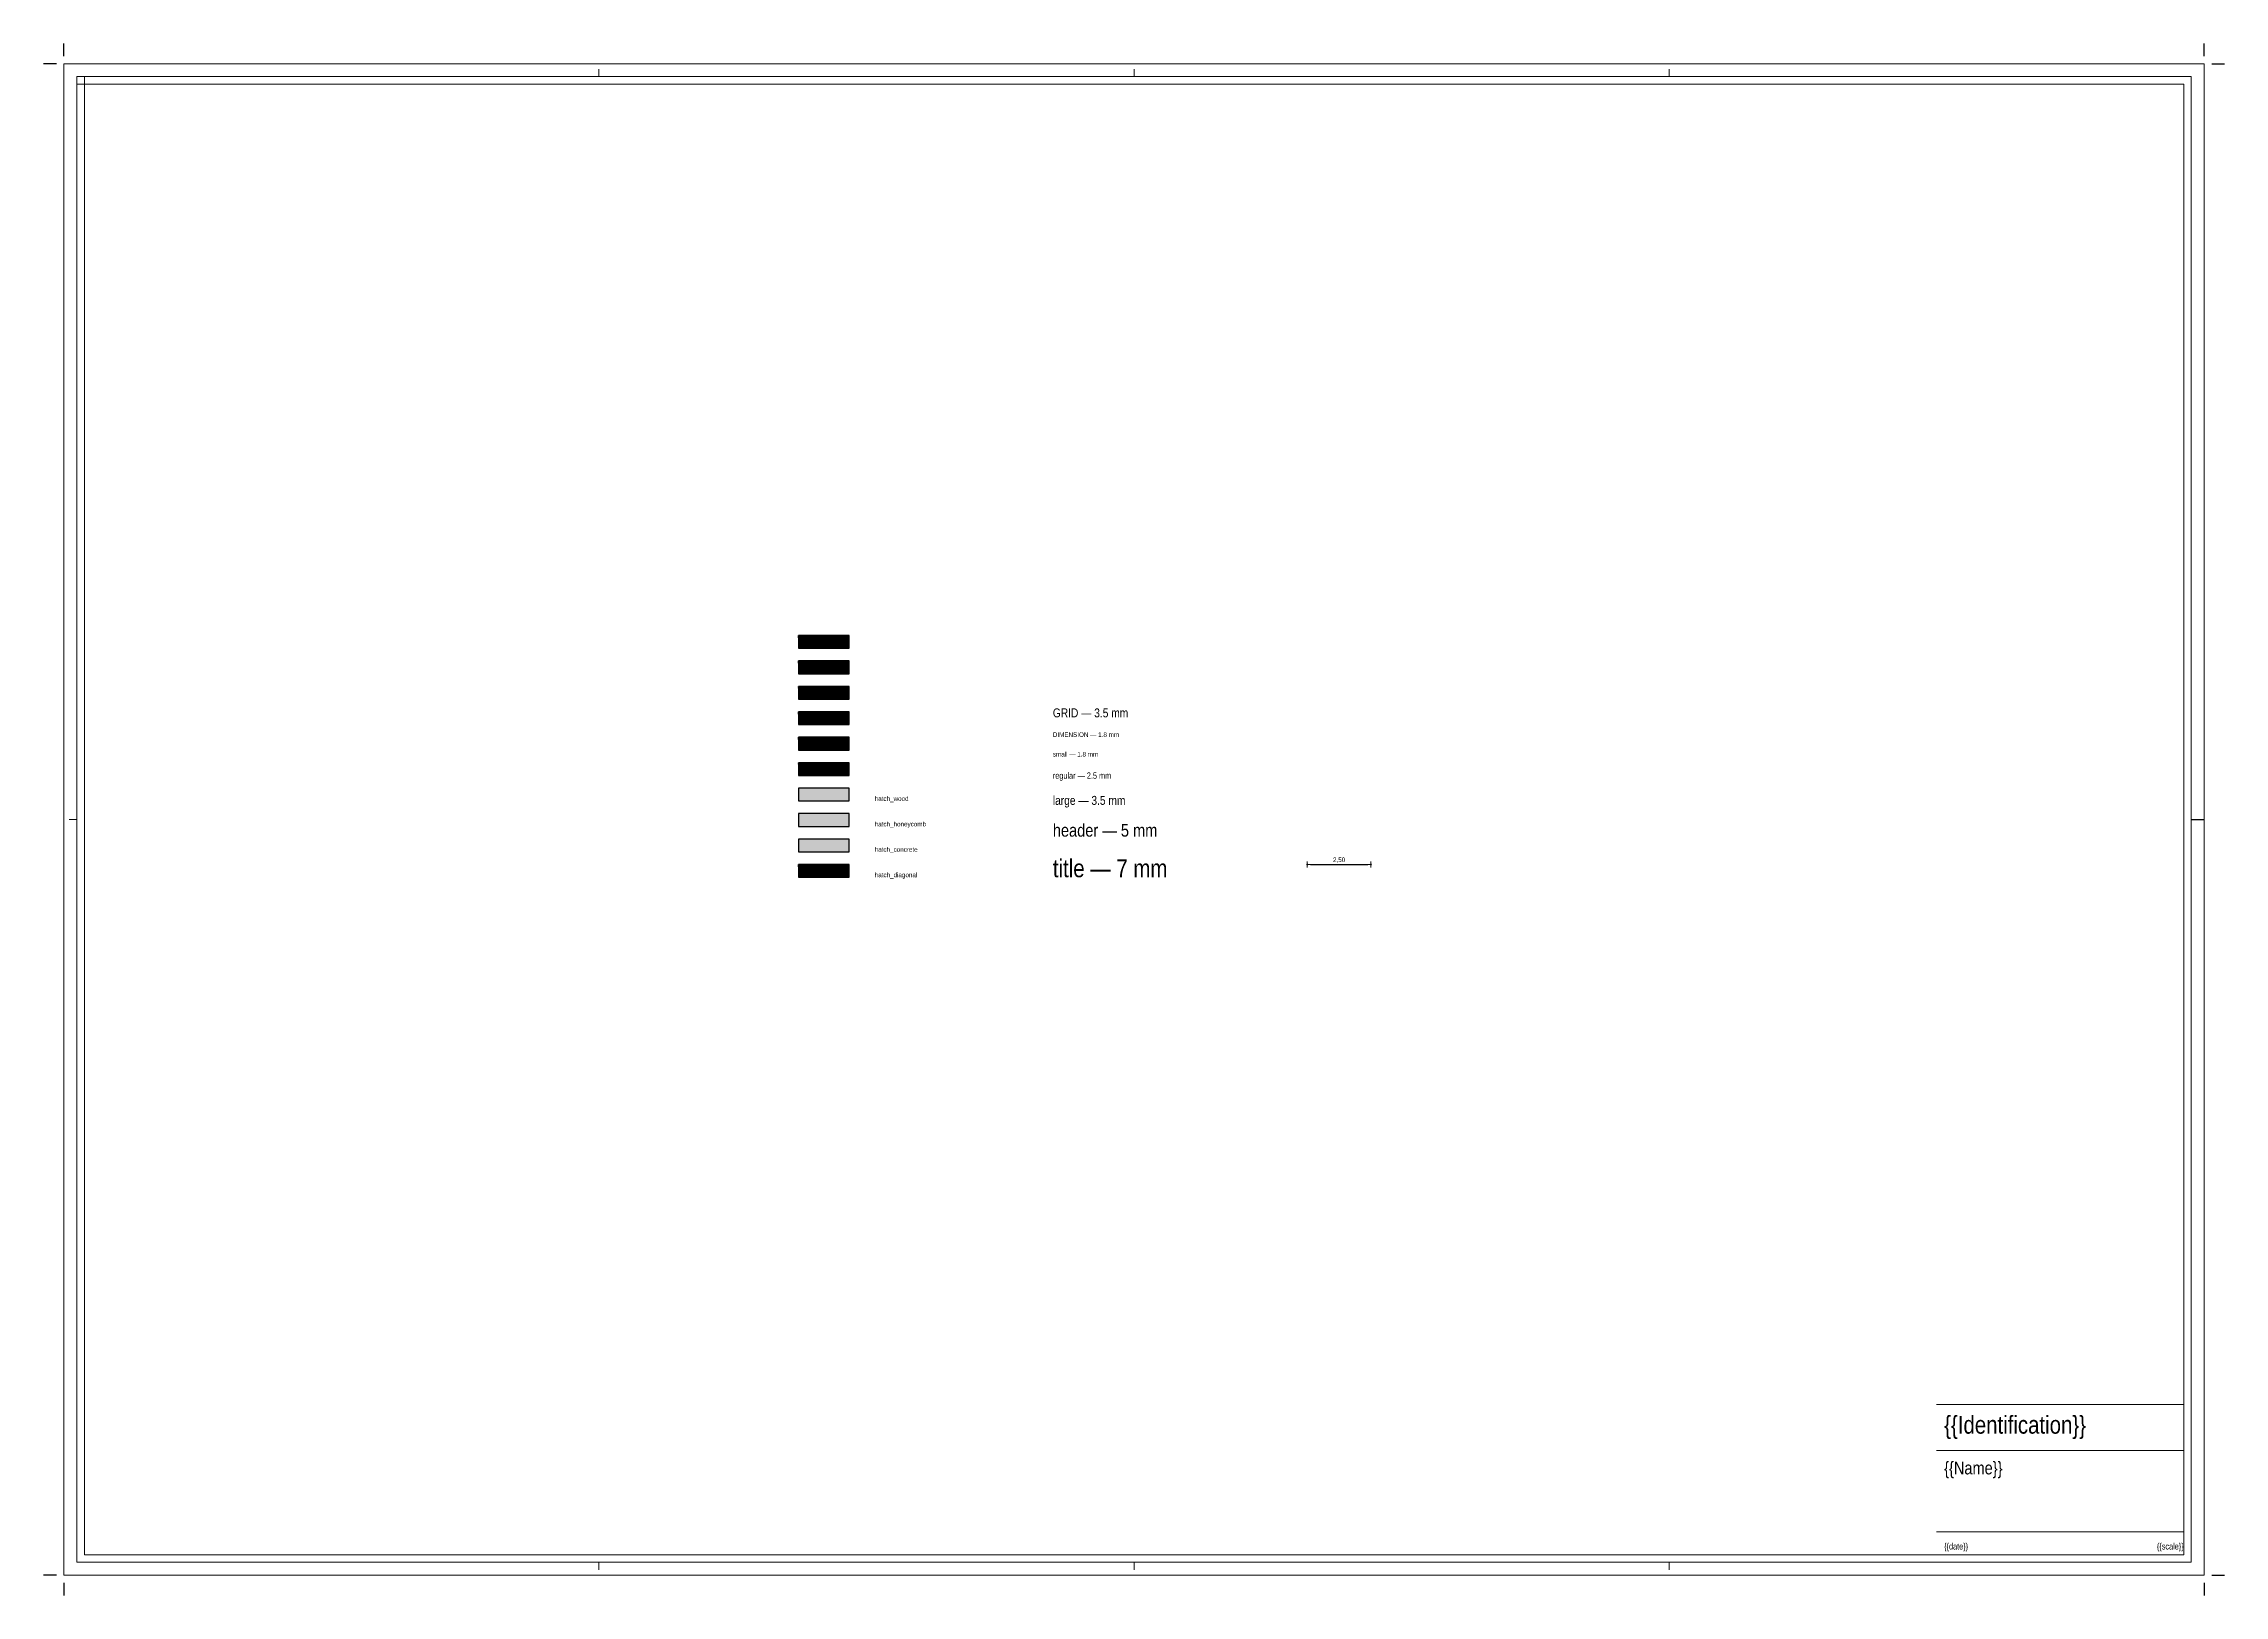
# Paper-space layout 'A1' of a CAD drawing. Header units: metres. Extents: x -0.009 to 0.848, y -0.009 to 0.601.
# The model-space entities are those that its viewports show. They can reach past a viewport. Long polylines and large blocks are cut down to what shows.
import ezdxf
from ezdxf.enums import TextEntityAlignment as Align

# ---------------------------------------------------------------- set-up
doc = ezdxf.new("R2010")
doc.units = ezdxf.units.M
doc.header["$LTSCALE"] = 0.01
doc.layers.add('Annotation_noplot', color=5, linetype='Continuous', plot=False)
doc.layers.add('IfcAnnotation_Dimension', color=3, linetype='Continuous', lineweight=9)
doc.layers.add('IfcAnnotation_Text', color=1, linetype='Continuous', lineweight=13)
doc.styles.add('DIMENSION', font='DejaVuSansCondensed.ttf', dxfattribs={"height": 0.0018})
doc.styles.add('GRID', font='DejaVuSansCondensed.ttf', dxfattribs={"height": 0.0035})
doc.styles.add('header', font='DejaVuSansCondensed.ttf', dxfattribs={"height": 0.005})
doc.styles.add('large', font='DejaVuSansCondensed.ttf', dxfattribs={"height": 0.0035})
doc.styles.add('regular', font='DejaVuSansCondensed.ttf', dxfattribs={"height": 0.0025})
doc.styles.add('small', font='DejaVuSansCondensed.ttf', dxfattribs={"height": 0.0018})
doc.styles.add('title', font='DejaVuSansCondensed.ttf', dxfattribs={"height": 0.007})
doc.dimstyles.new('dimensions_metric_m', dxfattribs={"dimscale": 0, "dimtxt": 0.002, "dimasz": 0.0012, "dimexe": 1.25, "dimexo": 0.000625, "dimgap": 0.00063, "dimtad": 1, "dimzin": 1, "dimtxsty": 'DIMENSION', "dimblk": 'Annotation_DIMENSION_Dot', "dimcen": 0.0025, "dimse1": 1, "dimse2": 1, "dimazin": 3, "dimtfac": 1, "dimtix": 1, "dimtmove": 0, "dimatfit": 3})

# ---------------------------------------------------------------- blocks, each defined once
blk = doc.blocks.new('Annotation_LayoutCutLimits')
at = {"layer": 'Defpoints'}
for p, q in [((-0.003, 0), (-0.008, 0)), ((0, 0.003), (0, 0.008))]:
    blk.add_line(p, q, dxfattribs=at)
blk = doc.blocks.new('Annotation_DIMENSION_Dot')
at = {"color": 0}
for p, q in [((-1, 0), (0, 0)), ((0, -1), (0, 1))]:
    blk.add_line(p, q, dxfattribs=at)
at = {"color": 0, "const_width": 0.3}
blk.add_lwpolyline([(-0.15, 0, 1), (0.15, 0, 1)], format="xyb", close=True, dxfattribs=at)
blk = doc.blocks.new('*D12')
at = {"layer": 'Defpoints', "color": 0}
for p in [(10, 0), (12.5, 0.5), (12.5, 0)]:
    blk.add_point(p, dxfattribs=at)
at = {"layer": 'IfcAnnotation_Dimension', "color": 0, "lineweight": -2}
blk.add_line((10.12, 0.5), (12.38, 0.5), dxfattribs=at)
at = {"layer": 'IfcAnnotation_Dimension', "color": 0, "lineweight": -2, "xscale": 0.12, "yscale": 0.12, "zscale": 0.12, "rotation": 180}
blk.add_blockref('Annotation_DIMENSION_Dot', (10, 0.5), dxfattribs=at)
at = {"layer": 'IfcAnnotation_Dimension', "color": 0, "lineweight": -2, "xscale": 0.12, "yscale": 0.12, "zscale": 0.12}
blk.add_blockref('Annotation_DIMENSION_Dot', (12.5, 0.5), dxfattribs=at)
at = {"layer": 'IfcAnnotation_Dimension', "color": 0, "insert": (11.25, 0.669), "char_height": 0.18, "attachment_point": 5, "style": 'DIMENSION'}
blk.add_mtext('2,50', dxfattribs=at)

msp = doc.modelspace()

# ---------------------------------------------------------------- hatches: boundary and pattern name
h = msp.add_hatch()
h.set_pattern_fill('LINES', color=256, scale=0.001, angle=45, style=0)
h.set_pattern_definition([(45, (9e-16, 9), (-0.0017960512, 0.0017960512), [])])
h.paths.add_polyline_path([(-10, 9), (-8, 9), (-8, 9.5), (-10, 9.5)])
h = msp.add_hatch()
h.set_pattern_fill('LINES', color=256, scale=0.001, angle=45, style=0)
h.set_pattern_definition([(45, (9e-16, 8), (-0.0017960512, 0.0017960512), [])])
h.paths.add_polyline_path([(-10, 8), (-8, 8), (-8, 8.5), (-10, 8.5)])
h = msp.add_hatch()
h.set_pattern_fill('LINES', color=256, scale=0.001, angle=45, style=0)
h.set_pattern_definition([(45, (0, 7), (-0.0017960512, 0.0017960512), [])])
h.paths.add_polyline_path([(-10, 7), (-8, 7), (-8, 7.5), (-10, 7.5)])
h = msp.add_hatch()
h.set_pattern_fill('LINES', color=256, scale=0.001, angle=45, style=0)
h.set_pattern_definition([(45, (0, 6), (-0.0017960512, 0.0017960512), [])])
h.paths.add_polyline_path([(-10, 6), (-8, 6), (-8, 6.5), (-10, 6.5)])
h = msp.add_hatch()
h.set_pattern_fill('LINES', color=256, scale=0.001, angle=45, style=0)
h.set_pattern_definition([(45, (0, 5), (-0.0017960512, 0.0017960512), [])])
h.paths.add_polyline_path([(-10, 5), (-8, 5), (-8, 5.5), (-10, 5.5)])
h = msp.add_hatch()
h.set_pattern_fill('LINES', color=256, scale=0.001, angle=45, style=0)
h.set_pattern_definition([(45, (0, 4), (-0.0017960512, 0.0017960512), [])])
h.paths.add_polyline_path([(-10, 4), (-8, 4), (-8, 4.5), (-10, 4.5)])
h = msp.add_hatch()
h.set_pattern_fill('WOOD1', color=256, scale=0.0001, style=0)
h.set_pattern_definition([(36.8698976, (0, -0.0006096), (-0.006096, -0.004064), [0.001016, -0.009144]), (18.434949, (0.0008128, 0), (-0.002032, 0), [0.00128514964, -0.00514059856]), (26.565051, (0.002032, 0.0004064), (-0.002032, 0), [0.00227184507, -0.00227184507])])
h.paths.add_polyline_path([(-10, 3), (-8, 3), (-8, 3.5), (-10, 3.5)])
at = {"lineweight": 5}
h = msp.add_hatch(dxfattribs=at)
h.set_pattern_fill('HONEYCOMB', color=256, scale=0.0004, style=0)
h.paths.add_polyline_path([(-10, 2), (-8, 2), (-8, 2.5), (-10, 2.5)])
h = msp.add_hatch(dxfattribs=at)
h.set_pattern_fill('CONCRETE2', color=256, scale=0.0003, angle=45, style=0)
h.set_pattern_definition([(95, (0, 0), (-0.0038404323, 0.0026442506), [0.0004572, -0.0050292]), (400, (0, 0), (-0.0004781713, 0.0054655226), [0.00036576, -0.00402336]), (145.451445, (0.00028, 0.000235), (-0.003362261, -0.002821272), [0.0003885602, -0.0042741623]), (91.1842, (-0.000862, 0.000862), (-0.0054839193, 0.0043409488), [0.0006858, -0.0075438]), (396.1842, (-0.000862, 0.000862), (-0.000170079, 0.0082278423), [0.00054864, -0.00603504]), (141.635645, (-0.000419, 0.001186), (-0.0053138405, -0.0038868935), [0.0005828403, -0.0064112435]), (66, (-0.0002155, 0.0010776), (-0.0020769596, 0.0041745922), [0.0004572, -0.0050292]), (371, (-0.0002155, 0.0010776), (0.00223152, 0.0050120758), [0.00036576, -0.00402336]), (116.451445, (0.0001435, 0.0011474), (-0.0043084795, -0.0008374836), [0.0003885602, -0.0042741623]), (82.5, (0, 0), (-0.00138253126, 0.00148736193), [0, -0.003974592, 0, -0.00408432, 0, -0.0040386]), (52.5, (0, 0), (-0.00056615346, 0.002834088), [0, -0.002328672, 0, -0.003883152, 0, -0.00153924]), (372.5, (-0.0009612, -0.0009612), (0.00239827715, 0.00220383056), [0, -0.001524, 0, -0.00475488, 0, -0.00630936]), (362.5, (-0.0013923, -0.0013923), (0.0020823325, 0.0029453422), [0, -0.0019812, 0, -0.003157728, 0, -0.00448056])])
h.paths.add_polyline_path([(-10, 1), (-8, 1), (-8, 1.5), (-10, 1.5)])
h = msp.add_hatch()
h.set_pattern_fill('LINES', color=256, scale=0.001, angle=45, style=0)
h.paths.add_polyline_path([(-10, 0), (-8, 0), (-8, 0.5), (-10, 0.5)])

# ---------------------------------------------------------------- linework, layer by layer
for points in [[(-10, 9), (-8, 9), (-8, 9.5), (-10, 9.5)], [(-10, 8), (-8, 8), (-8, 8.5), (-10, 8.5)], [(-10, 7), (-8, 7), (-8, 7.5), (-10, 7.5)], [(-10, 6), (-8, 6), (-8, 6.5), (-10, 6.5)], [(-10, 5), (-8, 5), (-8, 5.5), (-10, 5.5)], [(-10, 4), (-8, 4), (-8, 4.5), (-10, 4.5)], [(-10, 3), (-8, 3), (-8, 3.5), (-10, 3.5)], [(-10, 2), (-8, 2), (-8, 2.5), (-10, 2.5)], [(-10, 1), (-8, 1), (-8, 1.5), (-10, 1.5)], [(-10, 0), (-8, 0), (-8, 0.5), (-10, 0.5)]]:
    msp.add_lwpolyline(points, close=True)

# ---------------------------------------------------------------- texts
at = {"layer": 'IfcAnnotation_Text'}
for s, height, style, p in [('GRID — 3.5 mm', 0.35, 'GRID', (0, 6.285)), ('DIMENSION — 1.8 mm', 0.18, 'DIMENSION', (0, 5.515)), ('small — 1.8 mm', 0.18, 'small', (0, 4.745)), ('regular — 2.5 mm', 0.25, 'regular', (0, 3.87)), ('hatch_wood', 0.18, 'small', (-7, 3)), ('large — 3.5 mm', 0.35, 'large', (0, 2.845)), ('hatch_honeycomb', 0.18, 'small', (-7, 2)), ('header — 5 mm', 0.5, 'header', (0, 1.595)), ('hatch_concrete', 0.18, 'small', (-7, 1)), ('hatch_diagonal', 0.18, 'small', (-7, 0)), ('title — 7 mm', 0.7, 'title', (0, 0))]:
    msp.add_text(s, height=height, dxfattribs=dict(at, style=style)).set_placement(p)

# ---------------------------------------------------------------- dimensions: what is measured, and where the dimension line sits
at = {"layer": 'IfcAnnotation_Dimension'}
dim = msp.add_aligned_dim(p1=(10, 0), p2=(12.5, 0), distance=0.5, dimstyle='dimensions_metric_m', override={"dimscale": 100}, dxfattribs=at)
dim.commit()
dim.dimension.update_dxf_attribs({"geometry": '*D12', "text_midpoint": (11.25, 0.669)})

psp = doc.layouts.new('A1')

# ---------------------------------------------------------------- linework, layer by layer
at = {"lineweight": 9}
for p, q in [((0.20946, 0.59121), (0.20946, 0.58821)), ((0.41971, 0.59121), (0.41971, 0.58821)), ((0.62996, 0.59121), (0.62996, 0.58821)), ((0.00121, 0.29621), (0.00421, 0.29621)), ((0.20946, 0.00421), (0.20946, 0.00121)), ((0.41971, 0.00421), (0.41971, 0.00121)), ((0.62996, 0.00421), (0.62996, 0.00121))]:
    psp.add_line(p, q, dxfattribs=at)
for q in [(0.83821, 0.29621), (0.84021, 0.29621)]:
    psp.add_line((0.83521, 0.29621), q)
at = {"lineweight": 5}
for p, q in [((0.73508, 0.06621), (0.83221, 0.06621)), ((0.73508, 0.04821), (0.83221, 0.04821)), ((0.73508, 0.01621), (0.83221, 0.01621))]:
    psp.add_line(p, q, dxfattribs=at)
psp.add_lwpolyline([(-0.00079, 0.59321), (-0.00079, -0.00079), (0.84021, -0.00079), (0.84021, 0.59321)], close=True, dxfattribs=at)
at = {"layer": 'Annotation_noplot', "lineweight": 9}
psp.add_lwpolyline([(0.00721, 0.58821), (0.00721, 0.00721), (0.83221, 0.00721), (0.83221, 0.58521), (0.00421, 0.58521)], dxfattribs=at)

# ---------------------------------------------------------------- block references
psp.add_blockref('Annotation_LayoutCutLimits', (-0.00079, 0.59321))
for p, rotation in [((0.84021, 0.59321), 270), ((-0.00079, -0.00079), 90), ((0.84021, -0.00079), 180)]:
    psp.add_blockref('Annotation_LayoutCutLimits', p, dxfattribs=dict(rotation=rotation))

# ---------------------------------------------------------------- texts
at = {"style": 'regular'}
psp.add_text('{{date}}', height=0.0025, dxfattribs=at).set_placement((0.73808, 0.01175), align=Align.TOP_LEFT)
psp.add_text('{{scale}}', height=0.0025, dxfattribs=at).set_placement((0.83221, 0.01175), align=Align.TOP_RIGHT)
at = {"width": 0.094125, "attachment_point": 1}
for s, insert, char_height, style in [('\\{\\{Identification\\}\\}', (0.73808, 0.06178), 0.007, 'title'), ('\\{\\{Name\\}\\}', (0.73808, 0.04378), 0.005, 'header')]:
    psp.add_mtext(s, dxfattribs=dict(at, insert=insert, char_height=char_height, style=style))

# ---------------------------------------------------------------- viewports
at = {"layer": '0'}
psp.add_viewport(center=(0.41971, 0.29621), size=(0.831, 0.584), view_center_point=(3.18969, 2.26927), view_height=58.4, dxfattribs=at)

doc.saveas('drawing.dxf')
